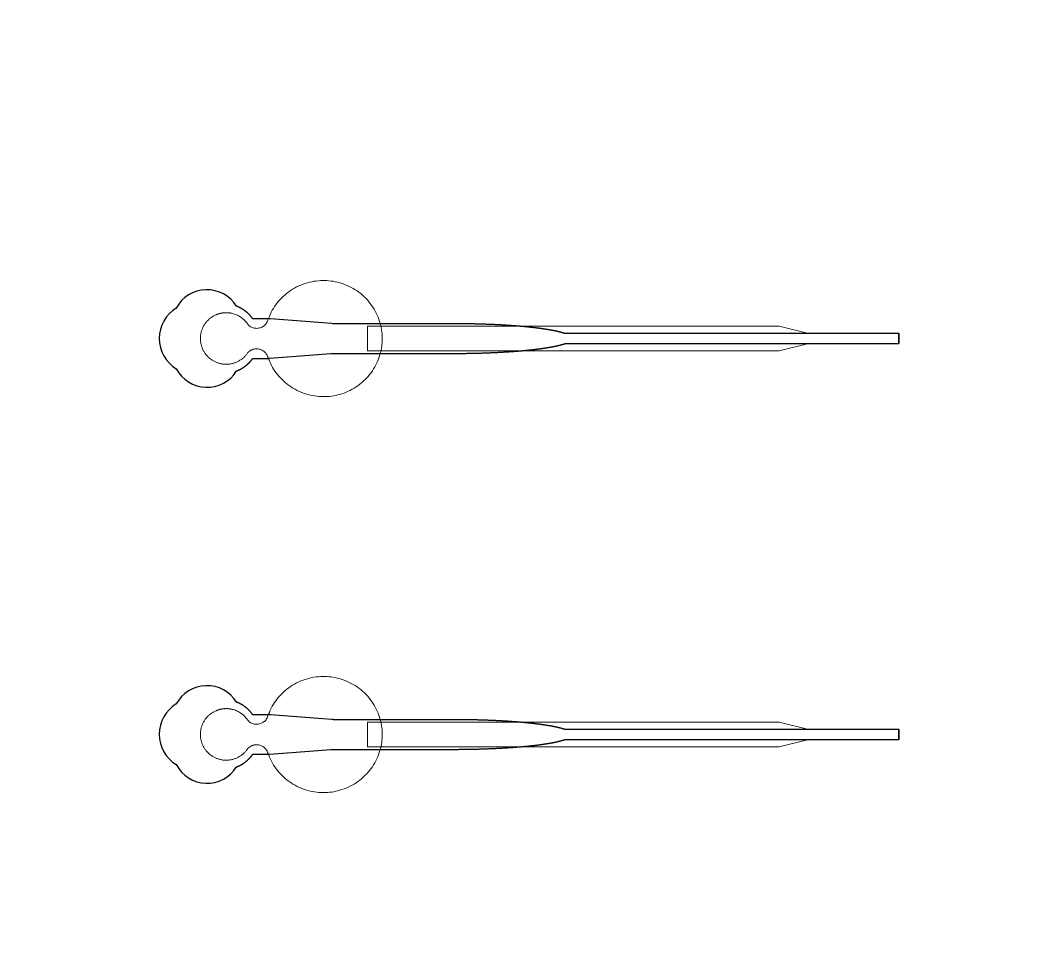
# Model space of a CAD drawing. Header units: inches. Extents: x -52997 to 52003, y -52254 to 52746.
# Drawn here: x 17342 to 22411, y -11278 to -6581 of the extents above; entities that cross this region are included whole.
import ezdxf

# ---------------------------------------------------------------- set-up
doc = ezdxf.new("R2010")
doc.units = ezdxf.units.IN
doc.header["$MEASUREMENT"] = 0
doc.layers.add('1', color=1, linetype='Continuous')
doc.layers.add('2', color=140, linetype='Continuous', lineweight=0)
doc.layers.add('3', color=90, linetype='Continuous', lineweight=0)

msp = doc.modelspace()

# ---------------------------------------------------------------- linework, layer by layer
at = {"layer": '1'}
for points in [[(-16283.4, -47485.7), (0, -47485.7), (16283.4, -47485.7, 5.999107)], [(-16250, -47285.7), (0, -47285.7), (16250, -47285.7, 5.986812)], [(-13685.8, -45485.7), (0, -45485.7), (13685.8, -45485.7, 6.794322)], [(18435, -8353.6), (18435.3, -8353.4), (18436.2, -8353.1), (18437, -8352.8), (18437.9, -8352.4), (18438.7, -8352.1), (18439.6, -8351.8), (18440.4, -8351.4), (18441.3, -8351), (18442.1, -8350.7), (18443, -8350.3), (18443.8, -8349.9), (18444.7, -8349.5), (18445.5, -8349.1), (18446.4, -8348.7), (18447.3, -8348.3), (18448.1, -8347.9), (18449, -8347.5), (18449.8, -8347.1), (18450.7, -8346.6), (18451.5, -8346.2), (18452.4, -8345.8), (18453.3, -8345.3), (18454.1, -8344.9), (18455, -8344.4), (18455.8, -8343.9), (18456.7, -8343.5), (18457.5, -8343), (18458.4, -8342.5), (18459.3, -8342), (18460.1, -8341.5), (18461, -8341), (18461.8, -8340.5), (18462.7, -8340), (18463.5, -8339.5), (18464.4, -8339), (18465.2, -8338.4), (18466.1, -8337.9), (18466.9, -8337.3), (18467.8, -8336.8), (18468.6, -8336.2), (18469.4, -8335.7), (18470.3, -8335.1), (18471.1, -8334.6), (18471.9, -8334), (18472.8, -8333.4), (18473.6, -8332.8), (18474.4, -8332.2), (18475.3, -8331.6), (18476.1, -8331), (18476.9, -8330.4), (18477.7, -8329.8), (18478.5, -8329.2), (18479.3, -8328.6), (18480.1, -8328), (18480.9, -8327.3), (18481.8, -8326.7), (18482.5, -8326.1), (18483.3, -8325.4), (18484.1, -8324.8), (18484.9, -8324.1), (18485.7, -8323.5), (18486.5, -8322.8), (18487.3, -8322.2), (18488, -8321.5), (18488.8, -8320.8), (18489.6, -8320.1), (18490.3, -8319.5), (18491.1, -8318.8), (18491.8, -8318.1), (18492.6, -8317.4), (18493.3, -8316.7), (18494.1, -8316), (18494.8, -8315.3), (18495.5, -8314.6), (18496.3, -8313.9), (18497, -8313.2), (18497.7, -8312.5), (18498.4, -8311.7), (18499.1, -8311), (18499.8, -8310.3), (18500.5, -8309.6), (18501.2, -8308.8), (18501.9, -8308.1), (18502.6, -8307.4), (18503.2, -8306.6), (18503.9, -8305.9), (18504.6, -8305.2), (18505.2, -8304.4), (18505.9, -8303.7), (18506.5, -8302.9), (18507.1, -8302.2), (18507.8, -8301.4), (18508.4, -8300.7), (18509, -8299.9), (18509.6, -8299.1), (18510.3, -8298.4), (18510.9, -8297.6), (18511.5, -8296.9), (18512, -8296.1), (18512.6, -8295.3), (18513.2, -8294.6), (18513.8, -8293.8), (18514.3, -8293), (18514.9, -8292.3), (18515.5, -8291.5), (18516, -8290.7), (18516.5, -8290), (18560.1, -8290), (18581.9, -8290), (18592.8, -8290), (18595.6, -8290), (18596.9, -8290), (18597, -8290), (18597, -8290), (18597, -8290), (18597, -8290), (18597, -8289.9), (18597.1, -8289.9), (18597.4, -8289.9), (18598.1, -8289.9), (18599.5, -8289.8), (18602.3, -8289.5), (18624.3, -8287.9), (18801, -8274.3), (18889.3, -8267.5), (18911.4, -8265.8), (18922.4, -8265), (18922.8, -8265), (18922.9, -8265), (18922.9, -8265), (18922.9, -8265), (18923, -8265), (18923.4, -8265), (19183.9, -8265), (19190.2, -8265), (19202.8, -8265), (19303.3, -8265), (19504.3, -8265), (19516.9, -8265), (19523.1, -8265), (19526.3, -8265), (19527.9, -8265), (19528.2, -8265), (19528.4, -8265), (19528.5, -8265), (19528.6, -8265), (19528.6, -8265), (19528.6, -8265), (19529.2, -8265), (19533.8, -8264.9), (19538.4, -8264.9), (19543, -8264.9), (19547.6, -8264.9), (19552.3, -8264.9), (19556.9, -8264.9), (19561.6, -8264.8), (19566.3, -8264.8), (19571, -8264.8), (19575.7, -8264.7), (19580.4, -8264.7), (19585.1, -8264.6), (19589.9, -8264.6), (19594.6, -8264.5), (19599.3, -8264.4), (19604.1, -8264.4), (19608.9, -8264.3), (19613.7, -8264.2), (19618.4, -8264.1), (19623.2, -8264), (19628, -8263.9), (19632.8, -8263.8), (19637.6, -8263.7), (19642.4, -8263.6), (19647.3, -8263.5), (19652.1, -8263.3), (19656.9, -8263.2), (19661.7, -8263.1), (19666.6, -8262.9), (19671.4, -8262.8), (19676.2, -8262.6), (19681.1, -8262.5), (19685.9, -8262.3), (19690.7, -8262.2), (19695.6, -8262), (19700.4, -8261.8), (19705.2, -8261.6), (19710, -8261.4), (19714.9, -8261.2), (19719.7, -8261), (19724.5, -8260.8), (19729.3, -8260.6), (19734.1, -8260.4), (19738.9, -8260.2), (19743.7, -8260), (19748.5, -8259.7), (19753.3, -8259.5), (19758, -8259.3), (19762.8, -8259), (19767.5, -8258.7), (19772.3, -8258.5), (19777, -8258.2), (19781.7, -8258), (19786.4, -8257.7), (19791.1, -8257.4), (19795.8, -8257.1), (19800.5, -8256.8), (19805.1, -8256.5), (19809.8, -8256.2), (19814.4, -8255.9), (19819, -8255.6), (19823.6, -8255.3), (19828.2, -8254.9), (19830.4, -8254.8), (19832.7, -8254.6), (19835, -8254.4), (19837.3, -8254.3), (19839.5, -8254.1), (19841.8, -8253.9), (19844, -8253.8), (19846.3, -8253.6), (19848.5, -8253.4), (19850.7, -8253.2), (19853, -8253), (19855.2, -8252.9), (19857.4, -8252.7), (19859.6, -8252.5), (19861.8, -8252.3), (19864.1, -8252.1), (19866.3, -8251.9), (19868.4, -8251.8), (19870.6, -8251.6), (19872.8, -8251.4), (19875, -8251.2), (19877.2, -8251), (19879.3, -8250.8), (19881.5, -8250.6), (19883.6, -8250.4), (19885.8, -8250.2), (19887.9, -8250), (19890, -8249.8), (19892.2, -8249.6), (19894.3, -8249.4), (19896.4, -8249.2), (19898.5, -8249), (19900.6, -8248.8), (19902.7, -8248.6), (19904.8, -8248.4), (19906.8, -8248.2), (19908.9, -8248), (19911, -8247.7), (19913, -8247.5), (19915.1, -8247.3), (19917.1, -8247.1), (19919.2, -8246.9), (19921.2, -8246.7), (19923.2, -8246.4), (19925.2, -8246.2), (19927.2, -8246), (19929.2, -8245.8), (19931.2, -8245.6), (19933.2, -8245.3), (19935.2, -8245.1), (19937.1, -8244.9), (19939.1, -8244.7), (19941, -8244.4), (19943, -8244.2), (19944.9, -8244), (19946.8, -8243.7), (19948.7, -8243.5), (19950.7, -8243.3), (19952.6, -8243), (19954.4, -8242.8), (19956.3, -8242.5), (19958.2, -8242.3), (19960.1, -8242.1), (19961.9, -8241.8), (19963.8, -8241.6), (19965.6, -8241.3), (19967.4, -8241.1), (19969.3, -8240.9), (19971.1, -8240.6), (19972.9, -8240.4), (19974.7, -8240.1), (19976.5, -8239.9), (19978.2, -8239.6), (19980, -8239.4), (19981.8, -8239.1), (19983.5, -8238.9), (19985.2, -8238.6), (19987, -8238.3), (19988.7, -8238.1), (19990.4, -8237.8), (19992.1, -8237.6), (19993.8, -8237.3), (19995.5, -8237.1), (19997.2, -8236.8), (19998.8, -8236.5), (20000.5, -8236.3), (20002.1, -8236), (20003.7, -8235.8), (20005.4, -8235.5), (20007, -8235.2), (20008.6, -8235), (20010.2, -8234.7), (20011.8, -8234.4), (20013.3, -8234.2), (20014.9, -8233.9), (20016.5, -8233.6), (20018, -8233.3), (20019.5, -8233.1), (20021, -8232.8), (20022.6, -8232.5), (20024.1, -8232.3), (20025.6, -8232), (20027, -8231.7), (20028.5, -8231.4), (20030, -8231.2), (20031.4, -8230.9), (20032.9, -8230.6), (20034.3, -8230.3), (20035.7, -8230), (20037.1, -8229.8), (20038.5, -8229.5), (20039.9, -8229.2), (20041.3, -8228.9), (20042.6, -8228.6), (20044, -8228.4), (20045.3, -8228.1), (20046.7, -8227.8), (20048, -8227.5), (20049.3, -8227.2), (20050.6, -8226.9), (20051.9, -8226.6), (20053.2, -8226.4), (20054.4, -8226.1), (20055.7, -8225.8), (20057, -8225.5), (20058.2, -8225.2), (20059.4, -8224.9), (20060.6, -8224.6), (20061.8, -8224.3), (20063, -8224), (20064.2, -8223.8), (20065.4, -8223.5), (20066.5, -8223.2), (20067.7, -8222.9), (20068.8, -8222.6), (20069.9, -8222.3), (20071.1, -8222), (20072.2, -8221.7), (20073.3, -8221.4), (20074.3, -8221.1), (20075.4, -8220.8), (20076.5, -8220.5), (20077.5, -8220.2), (20078.6, -8219.9), (20079.6, -8219.6), (20080.6, -8219.3), (20081.6, -8219), (20082.6, -8218.8), (20083.6, -8218.5), (20084.6, -8218.2), (20085.5, -8217.9), (20086.5, -8217.6), (20087.4, -8217.3), (20088.3, -8217), (20089.3, -8216.7), (20090.2, -8216.4), (20091.1, -8216.1), (20091.9, -8215.8), (20092.8, -8215.5), (20094.2, -8215), (21779.9, -8215.2), (21779.9, -8165), (20094.3, -8165), (20094, -8164.9), (20093.2, -8164.6), (20092.3, -8164.2), (20091.4, -8163.9), (20090.5, -8163.6), (20089.6, -8163.3), (20088.7, -8163), (20087.8, -8162.7), (20086.8, -8162.4), (20085.9, -8162.2), (20084.9, -8161.9), (20083.9, -8161.6), (20083, -8161.3), (20082, -8161), (20081, -8160.7), (20079.9, -8160.4), (20078.9, -8160.1), (20077.9, -8159.8), (20076.8, -8159.5), (20075.8, -8159.2), (20074.7, -8158.9), (20073.6, -8158.6), (20072.5, -8158.3), (20071.4, -8158), (20070.3, -8157.7), (20069.2, -8157.4), (20068, -8157.1), (20066.9, -8156.8), (20065.7, -8156.5), (20064.6, -8156.2), (20063.4, -8155.9), (20062.2, -8155.6), (20061, -8155.4), (20059.8, -8155.1), (20058.5, -8154.8), (20057.3, -8154.5), (20056.1, -8154.2), (20054.8, -8153.9), (20053.5, -8153.6), (20052.3, -8153.3), (20051, -8153), (20049.7, -8152.8), (20048.4, -8152.5), (20047, -8152.2), (20045.7, -8151.9), (20044.3, -8151.6), (20043, -8151.3), (20041.6, -8151.1), (20040.3, -8150.8), (20038.9, -8150.5), (20037.5, -8150.2), (20036.1, -8149.9), (20034.6, -8149.7), (20033.2, -8149.4), (20031.8, -8149.1), (20030.3, -8148.8), (20028.9, -8148.5), (20027.4, -8148.3), (20025.9, -8148), (20024.4, -8147.7), (20022.9, -8147.4), (20021.4, -8147.2), (20019.9, -8146.9), (20018.3, -8146.6), (20016.8, -8146.3), (20015.3, -8146.1), (20013.7, -8145.8), (20012.1, -8145.5), (20010.5, -8145.3), (20008.9, -8145), (20007.3, -8144.7), (20005.7, -8144.5), (20004.1, -8144.2), (20002.5, -8143.9), (20000.8, -8143.7), (19999.2, -8143.4), (19997.5, -8143.2), (19995.8, -8142.9), (19994.2, -8142.6), (19992.5, -8142.4), (19990.8, -8142.1), (19989.1, -8141.9), (19987.3, -8141.6), (19985.6, -8141.4), (19983.9, -8141.1), (19982.1, -8140.8), (19980.4, -8140.6), (19978.6, -8140.3), (19976.8, -8140.1), (19975, -8139.8), (19973.2, -8139.6), (19971.4, -8139.3), (19969.6, -8139.1), (19967.8, -8138.9), (19966, -8138.6), (19964.1, -8138.4), (19962.3, -8138.1), (19960.4, -8137.9), (19958.6, -8137.6), (19956.7, -8137.4), (19954.8, -8137.2), (19952.9, -8136.9), (19951, -8136.7), (19949.1, -8136.5), (19947.2, -8136.2), (19945.3, -8136), (19943.4, -8135.8), (19941.4, -8135.5), (19939.5, -8135.3), (19937.5, -8135.1), (19935.6, -8134.8), (19933.6, -8134.6), (19931.6, -8134.4), (19929.6, -8134.2), (19927.6, -8133.9), (19925.6, -8133.7), (19923.6, -8133.5), (19921.6, -8133.3), (19919.6, -8133.1), (19917.6, -8132.8), (19915.5, -8132.6), (19913.5, -8132.4), (19911.4, -8132.2), (19909.4, -8132), (19907.3, -8131.8), (19905.2, -8131.6), (19903.1, -8131.4), (19901.1, -8131.1), (19899, -8130.9), (19896.9, -8130.7), (19894.7, -8130.5), (19892.6, -8130.3), (19890.5, -8130.1), (19888.4, -8129.9), (19886.3, -8129.7), (19884.1, -8129.5), (19882, -8129.3), (19879.8, -8129.1), (19877.7, -8128.9), (19875.5, -8128.8), (19873.3, -8128.6), (19871.1, -8128.4), (19869, -8128.2), (19866.8, -8128), (19864.6, -8127.8), (19862.4, -8127.6), (19860.2, -8127.4), (19858, -8127.3), (19855.8, -8127.1), (19853.5, -8126.9), (19851.3, -8126.7), (19849.1, -8126.5), (19846.8, -8126.4), (19844.6, -8126.2), (19842.4, -8126), (19840.1, -8125.8), (19837.9, -8125.7), (19835.6, -8125.5), (19833.3, -8125.3), (19831.1, -8125.2), (19826.5, -8124.8), (19821.9, -8124.5), (19817.4, -8124.2), (19812.8, -8123.9), (19808.1, -8123.6), (19803.5, -8123.3), (19798.9, -8123), (19794.2, -8122.7), (19789.5, -8122.4), (19784.9, -8122.1), (19780.2, -8121.9), (19775.5, -8121.6), (19770.7, -8121.3), (19766, -8121.1), (19761.3, -8120.8), (19756.5, -8120.6), (19751.8, -8120.3), (19747, -8120.1), (19742.2, -8119.9), (19737.5, -8119.6), (19732.7, -8119.4), (19727.9, -8119.2), (19723.1, -8119), (19718.3, -8118.8), (19713.5, -8118.6), (19708.7, -8118.4), (19703.9, -8118.2), (19699.1, -8118), (19694.3, -8117.9), (19689.5, -8117.7), (19684.7, -8117.5), (19679.9, -8117.4), (19675, -8117.2), (19670.2, -8117.1), (19665.4, -8116.9), (19660.6, -8116.8), (19655.8, -8116.7), (19651, -8116.5), (19646.2, -8116.4), (19641.5, -8116.3), (19636.7, -8116.2), (19631.9, -8116.1), (19627.1, -8116), (19622.3, -8115.9), (19617.6, -8115.8), (19612.8, -8115.7), (19608.1, -8115.6), (19603.4, -8115.5), (19598.6, -8115.5), (19593.9, -8115.4), (19589.2, -8115.3), (19584.5, -8115.3), (19579.8, -8115.2), (19575.1, -8115.2), (19570.4, -8115.1), (19565.8, -8115.1), (19561.1, -8115.1), (19556.5, -8115), (19551.9, -8115), (19547.3, -8115), (19542.7, -8115), (19540.4, -8115), (19539.8, -8115), (19539.5, -8115), (19539.4, -8115), (19539.2, -8115), (19537.6, -8115), (19531.2, -8115), (19518.5, -8115), (19467.5, -8115), (19263.5, -8115), (19212.6, -8115), (19187.1, -8115), (19180.7, -8115), (19179.1, -8115), (18923.3, -8115), (18922.9, -8115), (18922.9, -8115), (18922.9, -8115), (18922.8, -8115), (18922.7, -8115), (18922.4, -8114.9), (18921, -8114.8), (18915.5, -8114.4), (18871.3, -8111), (18783, -8104.2), (18606.4, -8090.7), (18600.8, -8090.2), (18598.1, -8090), (18597.4, -8090), (18597, -8090), (18597, -8090), (18597, -8090), (18597, -8090), (18597, -8090), (18596.9, -8090), (18596.9, -8090), (18596.6, -8090), (18593.8, -8090), (18588.4, -8090), (18577.5, -8090), (18555.7, -8090), (18533.9, -8090), (18523, -8090), (18517.6, -8090), (18516.9, -8090), (18516.7, -8090), (18516.6, -8090), (18516.6, -8090), (18516.6, -8090), (18516.5, -8090), (18516.5, -8089.9), (18516.1, -8089.4), (18515.3, -8088.2), (18514.5, -8087.1), (18513.7, -8086), (18512.9, -8084.9), (18512, -8083.8), (18511.2, -8082.6), (18510.3, -8081.5), (18509.4, -8080.4), (18508.5, -8079.3), (18507.6, -8078.2), (18506.7, -8077.1), (18505.7, -8076), (18504.8, -8074.9), (18503.8, -8073.8), (18502.8, -8072.7), (18501.8, -8071.7), (18500.8, -8070.6), (18499.8, -8069.5), (18498.8, -8068.4), (18497.8, -8067.4), (18496.7, -8066.3), (18495.6, -8065.3), (18494.6, -8064.2), (18493.5, -8063.2), (18492.4, -8062.2), (18491.3, -8061.1), (18490.1, -8060.1), (18489, -8059.1), (18487.9, -8058.1), (18486.7, -8057.1), (18485.5, -8056.1), (18484.4, -8055.1), (18483.2, -8054.2), (18482, -8053.2), (18480.8, -8052.3), (18479.5, -8051.3), (18478.3, -8050.4), (18477.1, -8049.4), (18475.8, -8048.5), (18474.6, -8047.6), (18473.3, -8046.7), (18472, -8045.8), (18470.7, -8044.9), (18469.4, -8044.1), (18468.1, -8043.2), (18466.8, -8042.4), (18465.5, -8041.5), (18464.2, -8040.7), (18462.8, -8039.9), (18461.5, -8039.1), (18460.1, -8038.3), (18458.8, -8037.5), (18457.4, -8036.8), (18456.1, -8036), (18454.7, -8035.3), (18453.3, -8034.5), (18451.9, -8033.8), (18450.5, -8033.1), (18449.1, -8032.4), (18447.7, -8031.8), (18446.3, -8031.1), (18444.9, -8030.4), (18443.5, -8029.8), (18442, -8029.2), (18440.6, -8028.6), (18439.2, -8028), (18437.8, -8027.4), (18436.3, -8026.8), (18435.1, -8026.4, 0.576044), (18130.5, -8035.7, 0.560065), (18130.5, -8342.2, 0.578435)], [(18435, -10353.6), (18435.3, -10353.4), (18436.2, -10353.1), (18437, -10352.8), (18437.9, -10352.4), (18438.7, -10352.1), (18439.6, -10351.8), (18440.4, -10351.4), (18441.3, -10351), (18442.1, -10350.7), (18443, -10350.3), (18443.8, -10349.9), (18444.7, -10349.5), (18445.5, -10349.1), (18446.4, -10348.7), (18447.3, -10348.3), (18448.1, -10347.9), (18449, -10347.5), (18449.8, -10347.1), (18450.7, -10346.6), (18451.5, -10346.2), (18452.4, -10345.8), (18453.3, -10345.3), (18454.1, -10344.9), (18455, -10344.4), (18455.8, -10343.9), (18456.7, -10343.5), (18457.5, -10343), (18458.4, -10342.5), (18459.3, -10342), (18460.1, -10341.5), (18461, -10341), (18461.8, -10340.5), (18462.7, -10340), (18463.5, -10339.5), (18464.4, -10339), (18465.2, -10338.4), (18466.1, -10337.9), (18466.9, -10337.3), (18467.8, -10336.8), (18468.6, -10336.2), (18469.4, -10335.7), (18470.3, -10335.1), (18471.1, -10334.6), (18471.9, -10334), (18472.8, -10333.4), (18473.6, -10332.8), (18474.4, -10332.2), (18475.3, -10331.6), (18476.1, -10331), (18476.9, -10330.4), (18477.7, -10329.8), (18478.5, -10329.2), (18479.3, -10328.6), (18480.1, -10328), (18480.9, -10327.3), (18481.8, -10326.7), (18482.5, -10326.1), (18483.3, -10325.4), (18484.1, -10324.8), (18484.9, -10324.1), (18485.7, -10323.5), (18486.5, -10322.8), (18487.3, -10322.2), (18488, -10321.5), (18488.8, -10320.8), (18489.6, -10320.1), (18490.3, -10319.5), (18491.1, -10318.8), (18491.8, -10318.1), (18492.6, -10317.4), (18493.3, -10316.7), (18494.1, -10316), (18494.8, -10315.3), (18495.5, -10314.6), (18496.3, -10313.9), (18497, -10313.2), (18497.7, -10312.5), (18498.4, -10311.7), (18499.1, -10311), (18499.8, -10310.3), (18500.5, -10309.6), (18501.2, -10308.8), (18501.9, -10308.1), (18502.6, -10307.4), (18503.2, -10306.6), (18503.9, -10305.9), (18504.6, -10305.2), (18505.2, -10304.4), (18505.9, -10303.7), (18506.5, -10302.9), (18507.1, -10302.2), (18507.8, -10301.4), (18508.4, -10300.7), (18509, -10299.9), (18509.6, -10299.1), (18510.3, -10298.4), (18510.9, -10297.6), (18511.5, -10296.9), (18512, -10296.1), (18512.6, -10295.3), (18513.2, -10294.6), (18513.8, -10293.8), (18514.3, -10293), (18514.9, -10292.3), (18515.5, -10291.5), (18516, -10290.7), (18516.5, -10290), (18560.1, -10290), (18581.9, -10290), (18592.8, -10290), (18595.6, -10290), (18596.9, -10290), (18597, -10290), (18597, -10290), (18597, -10290), (18597, -10290), (18597, -10289.9), (18597.1, -10289.9), (18597.4, -10289.9), (18598.1, -10289.9), (18599.5, -10289.8), (18602.3, -10289.5), (18624.3, -10287.9), (18801, -10274.3), (18889.3, -10267.5), (18911.4, -10265.8), (18922.4, -10265), (18922.8, -10265), (18922.9, -10265), (18922.9, -10265), (18922.9, -10265), (18923, -10265), (18923.4, -10265), (19183.9, -10265), (19190.2, -10265), (19202.8, -10265), (19303.3, -10265), (19504.3, -10265), (19516.9, -10265), (19523.1, -10265), (19526.3, -10265), (19527.9, -10265), (19528.2, -10265), (19528.4, -10265), (19528.5, -10265), (19528.6, -10265), (19528.6, -10265), (19528.6, -10265), (19529.2, -10265), (19533.8, -10264.9), (19538.4, -10264.9), (19543, -10264.9), (19547.6, -10264.9), (19552.3, -10264.9), (19556.9, -10264.9), (19561.6, -10264.8), (19566.3, -10264.8), (19571, -10264.8), (19575.7, -10264.7), (19580.4, -10264.7), (19585.1, -10264.6), (19589.9, -10264.6), (19594.6, -10264.5), (19599.3, -10264.4), (19604.1, -10264.4), (19608.9, -10264.3), (19613.7, -10264.2), (19618.4, -10264.1), (19623.2, -10264), (19628, -10263.9), (19632.8, -10263.8), (19637.6, -10263.7), (19642.4, -10263.6), (19647.3, -10263.5), (19652.1, -10263.3), (19656.9, -10263.2), (19661.7, -10263.1), (19666.6, -10262.9), (19671.4, -10262.8), (19676.2, -10262.6), (19681.1, -10262.5), (19685.9, -10262.3), (19690.7, -10262.2), (19695.6, -10262), (19700.4, -10261.8), (19705.2, -10261.6), (19710, -10261.4), (19714.9, -10261.2), (19719.7, -10261), (19724.5, -10260.8), (19729.3, -10260.6), (19734.1, -10260.4), (19738.9, -10260.2), (19743.7, -10260), (19748.5, -10259.7), (19753.3, -10259.5), (19758, -10259.3), (19762.8, -10259), (19767.5, -10258.7), (19772.3, -10258.5), (19777, -10258.2), (19781.7, -10258), (19786.4, -10257.7), (19791.1, -10257.4), (19795.8, -10257.1), (19800.5, -10256.8), (19805.1, -10256.5), (19809.8, -10256.2), (19814.4, -10255.9), (19819, -10255.6), (19823.6, -10255.3), (19828.2, -10254.9), (19830.4, -10254.8), (19832.7, -10254.6), (19835, -10254.4), (19837.3, -10254.3), (19839.5, -10254.1), (19841.8, -10253.9), (19844, -10253.8), (19846.3, -10253.6), (19848.5, -10253.4), (19850.7, -10253.2), (19853, -10253), (19855.2, -10252.9), (19857.4, -10252.7), (19859.6, -10252.5), (19861.8, -10252.3), (19864.1, -10252.1), (19866.3, -10251.9), (19868.4, -10251.8), (19870.6, -10251.6), (19872.8, -10251.4), (19875, -10251.2), (19877.2, -10251), (19879.3, -10250.8), (19881.5, -10250.6), (19883.6, -10250.4), (19885.8, -10250.2), (19887.9, -10250), (19890, -10249.8), (19892.2, -10249.6), (19894.3, -10249.4), (19896.4, -10249.2), (19898.5, -10249), (19900.6, -10248.8), (19902.7, -10248.6), (19904.8, -10248.4), (19906.8, -10248.2), (19908.9, -10248), (19911, -10247.7), (19913, -10247.5), (19915.1, -10247.3), (19917.1, -10247.1), (19919.2, -10246.9), (19921.2, -10246.7), (19923.2, -10246.4), (19925.2, -10246.2), (19927.2, -10246), (19929.2, -10245.8), (19931.2, -10245.6), (19933.2, -10245.3), (19935.2, -10245.1), (19937.1, -10244.9), (19939.1, -10244.7), (19941, -10244.4), (19943, -10244.2), (19944.9, -10244), (19946.8, -10243.7), (19948.7, -10243.5), (19950.7, -10243.3), (19952.6, -10243), (19954.4, -10242.8), (19956.3, -10242.5), (19958.2, -10242.3), (19960.1, -10242.1), (19961.9, -10241.8), (19963.8, -10241.6), (19965.6, -10241.3), (19967.4, -10241.1), (19969.3, -10240.9), (19971.1, -10240.6), (19972.9, -10240.4), (19974.7, -10240.1), (19976.5, -10239.9), (19978.2, -10239.6), (19980, -10239.4), (19981.8, -10239.1), (19983.5, -10238.9), (19985.2, -10238.6), (19987, -10238.3), (19988.7, -10238.1), (19990.4, -10237.8), (19992.1, -10237.6), (19993.8, -10237.3), (19995.5, -10237.1), (19997.2, -10236.8), (19998.8, -10236.5), (20000.5, -10236.3), (20002.1, -10236), (20003.7, -10235.8), (20005.4, -10235.5), (20007, -10235.2), (20008.6, -10235), (20010.2, -10234.7), (20011.8, -10234.4), (20013.3, -10234.2), (20014.9, -10233.9), (20016.5, -10233.6), (20018, -10233.3), (20019.5, -10233.1), (20021, -10232.8), (20022.6, -10232.5), (20024.1, -10232.3), (20025.6, -10232), (20027, -10231.7), (20028.5, -10231.4), (20030, -10231.2), (20031.4, -10230.9), (20032.9, -10230.6), (20034.3, -10230.3), (20035.7, -10230), (20037.1, -10229.8), (20038.5, -10229.5), (20039.9, -10229.2), (20041.3, -10228.9), (20042.6, -10228.6), (20044, -10228.4), (20045.3, -10228.1), (20046.7, -10227.8), (20048, -10227.5), (20049.3, -10227.2), (20050.6, -10226.9), (20051.9, -10226.6), (20053.2, -10226.4), (20054.4, -10226.1), (20055.7, -10225.8), (20057, -10225.5), (20058.2, -10225.2), (20059.4, -10224.9), (20060.6, -10224.6), (20061.8, -10224.3), (20063, -10224), (20064.2, -10223.8), (20065.4, -10223.5), (20066.5, -10223.2), (20067.7, -10222.9), (20068.8, -10222.6), (20069.9, -10222.3), (20071.1, -10222), (20072.2, -10221.7), (20073.3, -10221.4), (20074.3, -10221.1), (20075.4, -10220.8), (20076.5, -10220.5), (20077.5, -10220.2), (20078.6, -10219.9), (20079.6, -10219.6), (20080.6, -10219.3), (20081.6, -10219), (20082.6, -10218.8), (20083.6, -10218.5), (20084.6, -10218.2), (20085.5, -10217.9), (20086.5, -10217.6), (20087.4, -10217.3), (20088.3, -10217), (20089.3, -10216.7), (20090.2, -10216.4), (20091.1, -10216.1), (20091.9, -10215.8), (20092.8, -10215.5), (20094.2, -10215), (21779.9, -10215.2), (21779.9, -10165), (20094.3, -10165), (20094, -10164.9), (20093.2, -10164.6), (20092.3, -10164.2), (20091.4, -10163.9), (20090.5, -10163.6), (20089.6, -10163.3), (20088.7, -10163), (20087.8, -10162.7), (20086.8, -10162.4), (20085.9, -10162.2), (20084.9, -10161.9), (20083.9, -10161.6), (20083, -10161.3), (20082, -10161), (20081, -10160.7), (20079.9, -10160.4), (20078.9, -10160.1), (20077.9, -10159.8), (20076.8, -10159.5), (20075.8, -10159.2), (20074.7, -10158.9), (20073.6, -10158.6), (20072.5, -10158.3), (20071.4, -10158), (20070.3, -10157.7), (20069.2, -10157.4), (20068, -10157.1), (20066.9, -10156.8), (20065.7, -10156.5), (20064.6, -10156.2), (20063.4, -10155.9), (20062.2, -10155.6), (20061, -10155.4), (20059.8, -10155.1), (20058.5, -10154.8), (20057.3, -10154.5), (20056.1, -10154.2), (20054.8, -10153.9), (20053.5, -10153.6), (20052.3, -10153.3), (20051, -10153), (20049.7, -10152.8), (20048.4, -10152.5), (20047, -10152.2), (20045.7, -10151.9), (20044.3, -10151.6), (20043, -10151.3), (20041.6, -10151.1), (20040.3, -10150.8), (20038.9, -10150.5), (20037.5, -10150.2), (20036.1, -10149.9), (20034.6, -10149.7), (20033.2, -10149.4), (20031.8, -10149.1), (20030.3, -10148.8), (20028.9, -10148.5), (20027.4, -10148.3), (20025.9, -10148), (20024.4, -10147.7), (20022.9, -10147.4), (20021.4, -10147.2), (20019.9, -10146.9), (20018.3, -10146.6), (20016.8, -10146.3), (20015.3, -10146.1), (20013.7, -10145.8), (20012.1, -10145.5), (20010.5, -10145.3), (20008.9, -10145), (20007.3, -10144.7), (20005.7, -10144.5), (20004.1, -10144.2), (20002.5, -10143.9), (20000.8, -10143.7), (19999.2, -10143.4), (19997.5, -10143.2), (19995.8, -10142.9), (19994.2, -10142.6), (19992.5, -10142.4), (19990.8, -10142.1), (19989.1, -10141.9), (19987.3, -10141.6), (19985.6, -10141.4), (19983.9, -10141.1), (19982.1, -10140.8), (19980.4, -10140.6), (19978.6, -10140.3), (19976.8, -10140.1), (19975, -10139.8), (19973.2, -10139.6), (19971.4, -10139.3), (19969.6, -10139.1), (19967.8, -10138.9), (19966, -10138.6), (19964.1, -10138.4), (19962.3, -10138.1), (19960.4, -10137.9), (19958.6, -10137.6), (19956.7, -10137.4), (19954.8, -10137.2), (19952.9, -10136.9), (19951, -10136.7), (19949.1, -10136.5), (19947.2, -10136.2), (19945.3, -10136), (19943.4, -10135.8), (19941.4, -10135.5), (19939.5, -10135.3), (19937.5, -10135.1), (19935.6, -10134.8), (19933.6, -10134.6), (19931.6, -10134.4), (19929.6, -10134.2), (19927.6, -10133.9), (19925.6, -10133.7), (19923.6, -10133.5), (19921.6, -10133.3), (19919.6, -10133.1), (19917.6, -10132.8), (19915.5, -10132.6), (19913.5, -10132.4), (19911.4, -10132.2), (19909.4, -10132), (19907.3, -10131.8), (19905.2, -10131.6), (19903.1, -10131.4), (19901.1, -10131.1), (19899, -10130.9), (19896.9, -10130.7), (19894.7, -10130.5), (19892.6, -10130.3), (19890.5, -10130.1), (19888.4, -10129.9), (19886.3, -10129.7), (19884.1, -10129.5), (19882, -10129.3), (19879.8, -10129.1), (19877.7, -10128.9), (19875.5, -10128.8), (19873.3, -10128.6), (19871.1, -10128.4), (19869, -10128.2), (19866.8, -10128), (19864.6, -10127.8), (19862.4, -10127.6), (19860.2, -10127.4), (19858, -10127.3), (19855.8, -10127.1), (19853.5, -10126.9), (19851.3, -10126.7), (19849.1, -10126.5), (19846.8, -10126.4), (19844.6, -10126.2), (19842.4, -10126), (19840.1, -10125.8), (19837.9, -10125.7), (19835.6, -10125.5), (19833.3, -10125.3), (19831.1, -10125.2), (19826.5, -10124.8), (19821.9, -10124.5), (19817.4, -10124.2), (19812.8, -10123.9), (19808.1, -10123.6), (19803.5, -10123.3), (19798.9, -10123), (19794.2, -10122.7), (19789.5, -10122.4), (19784.9, -10122.1), (19780.2, -10121.9), (19775.5, -10121.6), (19770.7, -10121.3), (19766, -10121.1), (19761.3, -10120.8), (19756.5, -10120.6), (19751.8, -10120.3), (19747, -10120.1), (19742.2, -10119.9), (19737.5, -10119.6), (19732.7, -10119.4), (19727.9, -10119.2), (19723.1, -10119), (19718.3, -10118.8), (19713.5, -10118.6), (19708.7, -10118.4), (19703.9, -10118.2), (19699.1, -10118), (19694.3, -10117.9), (19689.5, -10117.7), (19684.7, -10117.5), (19679.9, -10117.4), (19675, -10117.2), (19670.2, -10117.1), (19665.4, -10116.9), (19660.6, -10116.8), (19655.8, -10116.7), (19651, -10116.5), (19646.2, -10116.4), (19641.5, -10116.3), (19636.7, -10116.2), (19631.9, -10116.1), (19627.1, -10116), (19622.3, -10115.9), (19617.6, -10115.8), (19612.8, -10115.7), (19608.1, -10115.6), (19603.4, -10115.5), (19598.6, -10115.5), (19593.9, -10115.4), (19589.2, -10115.3), (19584.5, -10115.3), (19579.8, -10115.2), (19575.1, -10115.2), (19570.4, -10115.1), (19565.8, -10115.1), (19561.1, -10115.1), (19556.5, -10115), (19551.9, -10115), (19547.3, -10115), (19542.7, -10115), (19540.4, -10115), (19539.8, -10115), (19539.5, -10115), (19539.4, -10115), (19539.2, -10115), (19537.6, -10115), (19531.2, -10115), (19518.5, -10115), (19467.5, -10115), (19263.5, -10115), (19212.6, -10115), (19187.1, -10115), (19180.7, -10115), (19179.1, -10115), (18923.3, -10115), (18922.9, -10115), (18922.9, -10115), (18922.9, -10115), (18922.8, -10115), (18922.7, -10115), (18922.4, -10114.9), (18921, -10114.8), (18915.5, -10114.4), (18871.3, -10111), (18783, -10104.2), (18606.4, -10090.7), (18600.8, -10090.2), (18598.1, -10090), (18597.4, -10090), (18597, -10090), (18597, -10090), (18597, -10090), (18597, -10090), (18597, -10090), (18596.9, -10090), (18596.9, -10090), (18596.6, -10090), (18593.8, -10090), (18588.4, -10090), (18577.5, -10090), (18555.7, -10090), (18533.9, -10090), (18523, -10090), (18517.6, -10090), (18516.9, -10090), (18516.7, -10090), (18516.6, -10090), (18516.6, -10090), (18516.6, -10090), (18516.5, -10090), (18516.5, -10089.9), (18516.1, -10089.4), (18515.3, -10088.2), (18514.5, -10087.1), (18513.7, -10086), (18512.9, -10084.9), (18512, -10083.8), (18511.2, -10082.6), (18510.3, -10081.5), (18509.4, -10080.4), (18508.5, -10079.3), (18507.6, -10078.2), (18506.7, -10077.1), (18505.7, -10076), (18504.8, -10074.9), (18503.8, -10073.8), (18502.8, -10072.7), (18501.8, -10071.7), (18500.8, -10070.6), (18499.8, -10069.5), (18498.8, -10068.4), (18497.8, -10067.4), (18496.7, -10066.3), (18495.6, -10065.3), (18494.6, -10064.2), (18493.5, -10063.2), (18492.4, -10062.2), (18491.3, -10061.1), (18490.1, -10060.1), (18489, -10059.1), (18487.9, -10058.1), (18486.7, -10057.1), (18485.5, -10056.1), (18484.4, -10055.1), (18483.2, -10054.2), (18482, -10053.2), (18480.8, -10052.3), (18479.5, -10051.3), (18478.3, -10050.4), (18477.1, -10049.4), (18475.8, -10048.5), (18474.6, -10047.6), (18473.3, -10046.7), (18472, -10045.8), (18470.7, -10044.9), (18469.4, -10044.1), (18468.1, -10043.2), (18466.8, -10042.4), (18465.5, -10041.5), (18464.2, -10040.7), (18462.8, -10039.9), (18461.5, -10039.1), (18460.1, -10038.3), (18458.8, -10037.5), (18457.4, -10036.8), (18456.1, -10036), (18454.7, -10035.3), (18453.3, -10034.5), (18451.9, -10033.8), (18450.5, -10033.1), (18449.1, -10032.4), (18447.7, -10031.8), (18446.3, -10031.1), (18444.9, -10030.4), (18443.5, -10029.8), (18442, -10029.2), (18440.6, -10028.6), (18439.2, -10028), (18437.8, -10027.4), (18436.3, -10026.8), (18435.1, -10026.4, 0.576044), (18130.5, -10035.7, 0.560065), (18130.5, -10342.2, 0.578435)]]:
    msp.add_lwpolyline(points, format="xyb", close=True, dxfattribs=at)
msp.add_circle((-497.2, 245.8), 52500, dxfattribs=at)
at = {"layer": '2'}
for points in [[(-16283.4, -47485.7), (0, -47485.7), (16283.4, -47485.7, 5.999107)], [(-16250, -47285.7), (0, -47285.7), (16250, -47285.7, 5.986812)], [(-13685.8, -45485.7), (0, -45485.7), (13685.8, -45485.7, 6.794322)]]:
    msp.add_lwpolyline(points, format="xyb", close=True, dxfattribs=at)
msp.add_circle((-497.2, 245.8), 52500, dxfattribs=at)
for points in [[(18491.9, -8260.5), (18514.1, -8237.3), (18545.8, -8242.5), (18577.4, -8247.8), (18591, -8276.8), (18666.5, -8517.6), (18918.5, -8480), (19170.5, -8442.3), (19170.6, -8190.2), (19170.7, -7938), (18918.8, -7900.1), (18666.8, -7862.2), (18591.1, -8103), (18577.9, -8131.4), (18547.1, -8137.2), (18516.2, -8142.9), (18493.6, -8121.1), (18442.3, -8037.7), (18347.9, -8063.9), (18253.5, -8090), (18252.3, -8187.9), (18251.1, -8285.8), (18344.8, -8314.2), (18438.6, -8342.6), (18491.9, -8260.5)], [(18491.9, -10260.5), (18514.1, -10237.3), (18545.8, -10242.5), (18577.4, -10247.8), (18591, -10276.8), (18666.5, -10517.6), (18918.5, -10480), (19170.5, -10442.3), (19170.6, -10190.2), (19170.7, -9938), (18918.8, -9900.1), (18666.8, -9862.2), (18591.1, -10103), (18577.9, -10131.4), (18547.1, -10137.2), (18516.2, -10142.9), (18493.6, -10121.1), (18442.3, -10037.7), (18347.9, -10063.9), (18253.5, -10090), (18252.3, -10187.9), (18251.1, -10285.8), (18344.8, -10314.2), (18438.6, -10342.6), (18491.9, -10260.5)]]:
    msp.add_rational_spline(points, [1, 0.884783429184, 1, 0.884783429184, 1, 0.758252289935, 1, 0.758252289935, 1, 0.758252289935, 1, 0.758252289935, 1, 0.888941908896, 1, 0.888941908896, 1, 0.79946124759, 1, 0.79946124759, 1, 0.79946124759, 1, 0.79946124759, 1], degree=2, knots=[0, 0, 0, 0.969535, 0.969535, 1.939069, 1.939069, 3.359405, 3.359405, 4.779741, 4.779741, 6.200078, 6.200078, 7.620414, 7.620414, 8.571947, 8.571947, 9.52348, 9.52348, 10.812277, 10.812277, 12.101074, 12.101074, 13.389871, 13.389871, 14.678668, 14.678668, 14.678668], dxfattribs=at)
at = {"layer": '3'}
for points in [[(-16283.4, -47485.7), (0, -47485.7), (16283.4, -47485.7, 5.999107)], [(-16283.4, -47485.7), (0, -47485.7), (16283.4, -47485.7, 5.999107)], [(-16250, -47285.7), (0, -47285.7), (16250, -47285.7, 5.986812)], [(-16250, -47285.7), (0, -47285.7), (16250, -47285.7, 5.986812)], [(-13685.8, -45485.7), (0, -45485.7), (13685.8, -45485.7, 6.794322)], [(-13685.8, -45485.7), (0, -45485.7), (13685.8, -45485.7, 6.794322)]]:
    msp.add_lwpolyline(points, format="xyb", close=True, dxfattribs=at)
for points in [[(19095.5, -8127.4), (21175, -8127.5), (21325, -8165), (21781.9, -8165), (21781.9, -8215), (21325, -8215), (21175, -8252.5), (19095.5, -8252.4)], [(19095.5, -10127.4), (21175, -10127.5), (21325, -10165), (21781.9, -10165), (21781.9, -10215), (21325, -10215), (21175, -10252.5), (19095.5, -10252.4)]]:
    msp.add_lwpolyline(points, close=True, dxfattribs=at)
msp.add_circle((-497.2, 245.8), 52500, dxfattribs=at)
msp.add_circle((-497.2, 245.8), 52500, dxfattribs=at)

doc.saveas('drawing.dxf')
